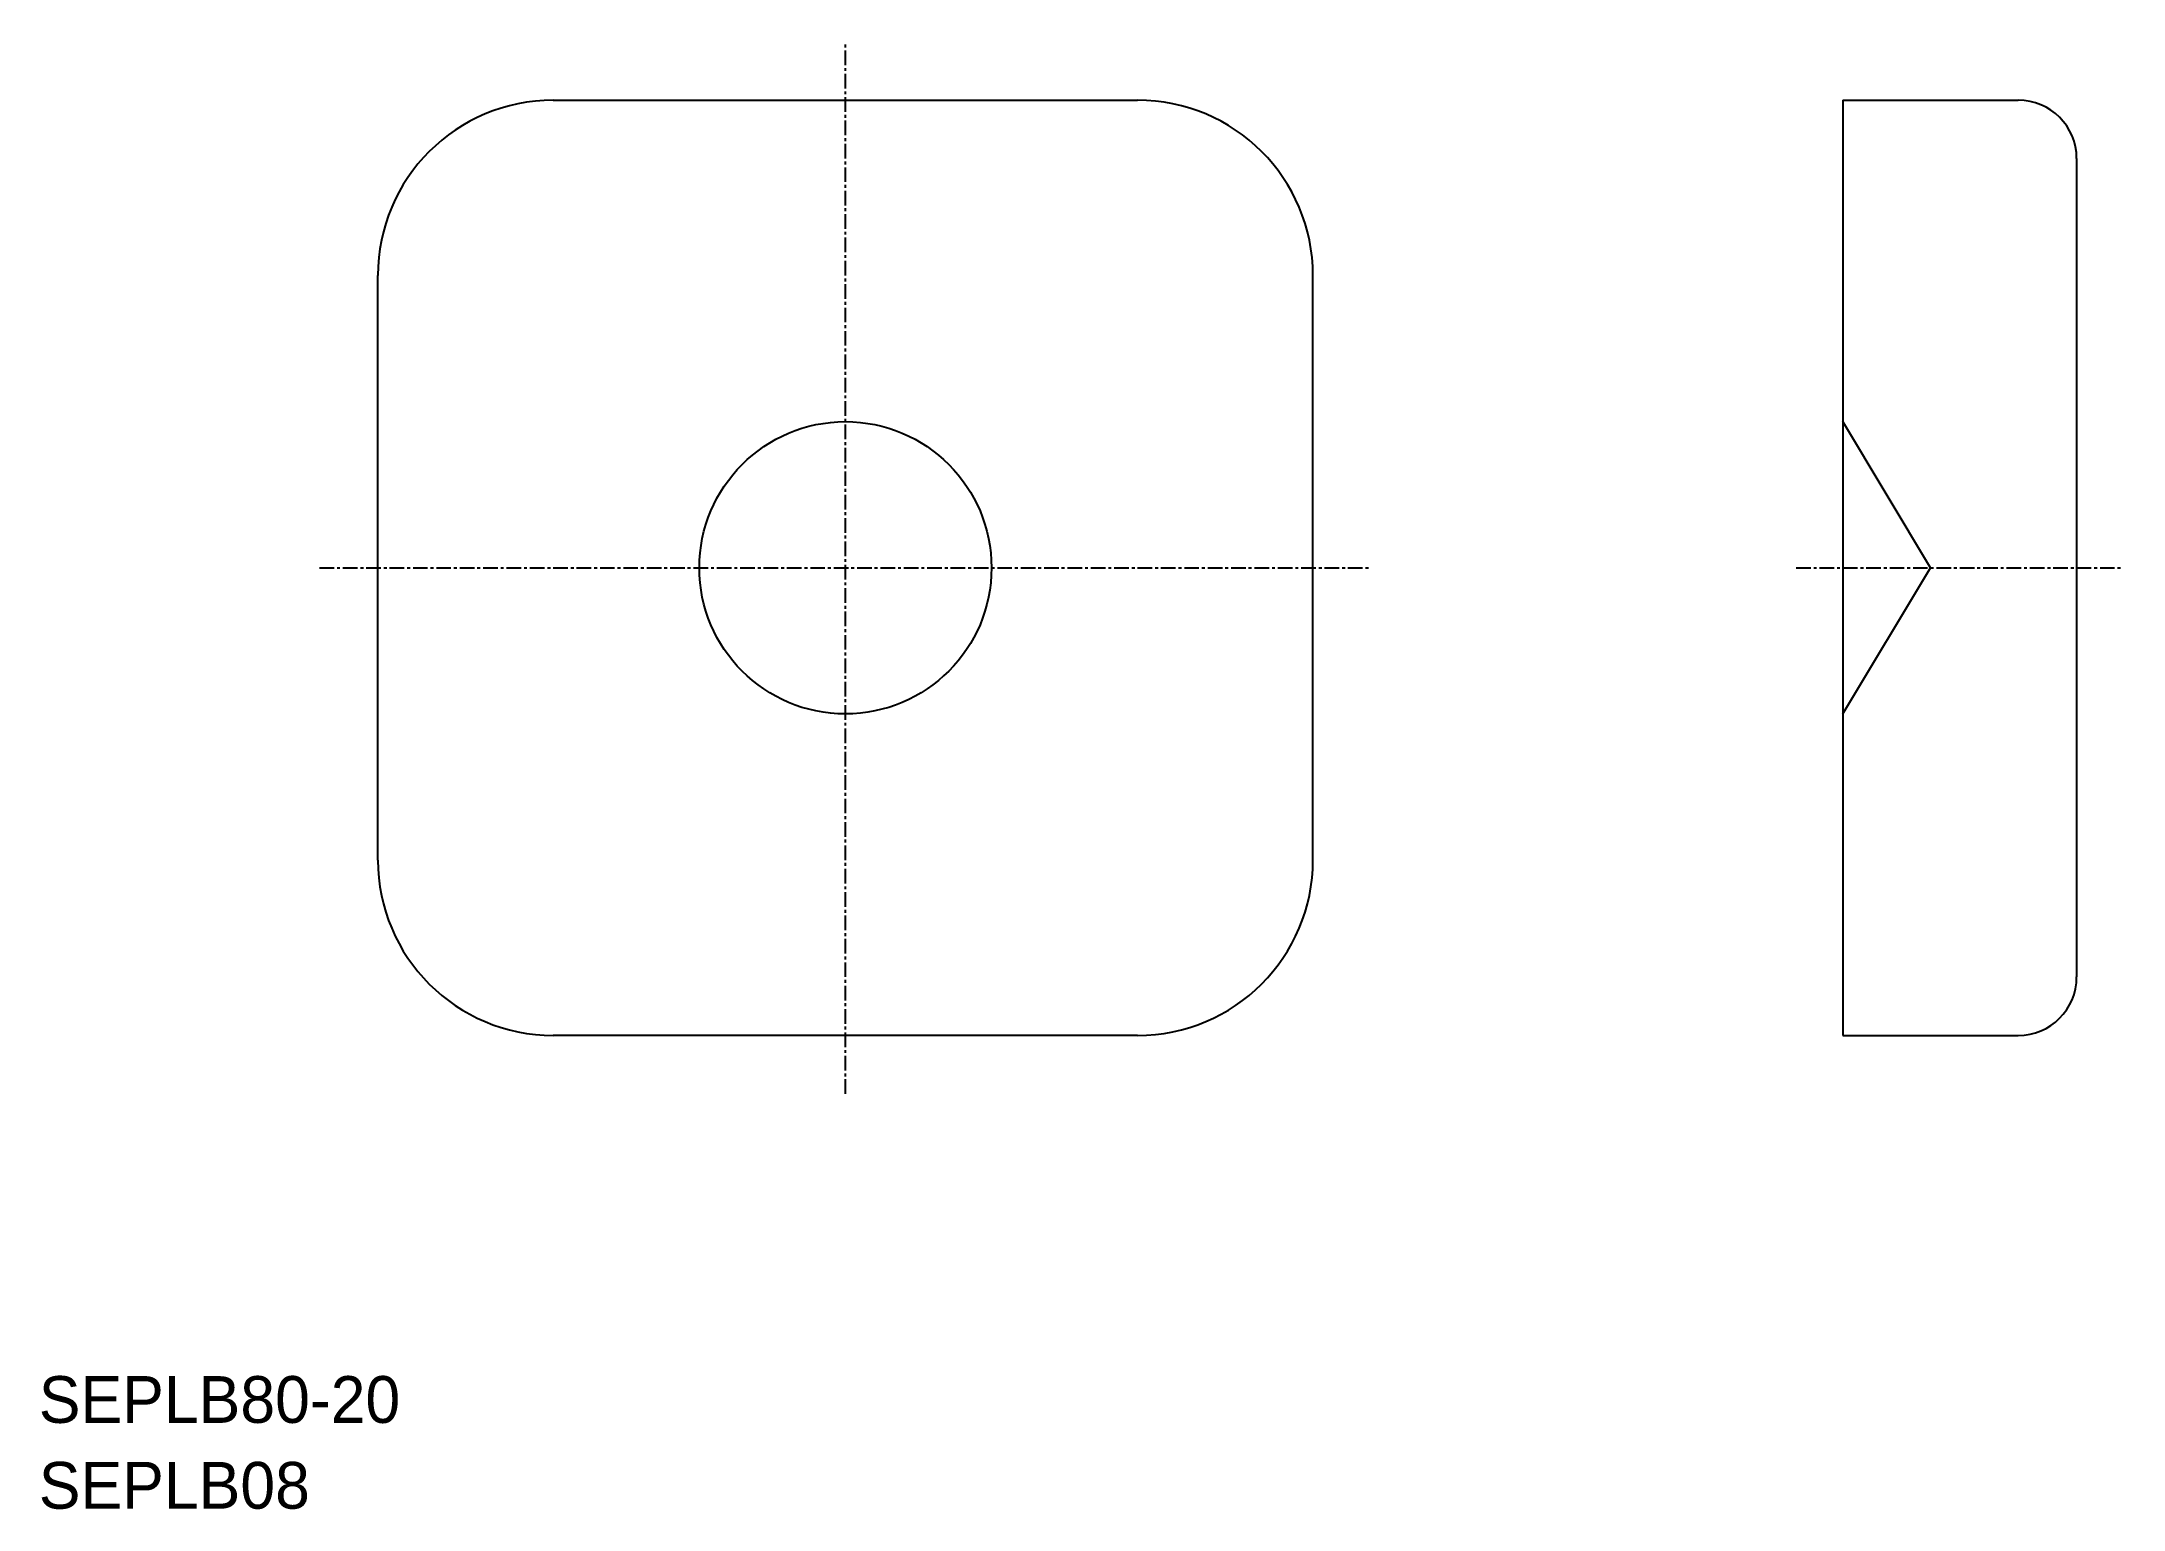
# Model space of a CAD drawing. Extents: x 0 to 178, y 0 to 125.
import ezdxf

# ---------------------------------------------------------------- set-up
doc = ezdxf.new("R2010")
doc.units = 0
doc.linetypes.add('CENTER', pattern=[2, 1.25, -0.25, 0.25, -0.25])
doc.layers.get('0').update_dxf_attribs({"linetype": 'CONTINUOUS'})
doc.layers.add('CENTER', color=1, linetype='CENTER')

msp = doc.modelspace()

# ---------------------------------------------------------------- linework, layer by layer
at = {"color": 7, "linetype": 'CONTINUOUS'}
for p, q in [((44.02, 120.48), (94.02, 120.48)), ((154.37, 120.48), (154.37, 40.48)), ((154.37, 120.48), (169.37, 120.48)), ((174.37, 115.48), (174.37, 45.48)), ((29.02, 55.48), (29.02, 105.48)), ((109.02, 55.48), (109.02, 105.48)), ((154.37, 100.48), (154.37, 100.48)), ((161.87, 80.48), (154.37, 92.98)), ((154.37, 67.98), (161.87, 80.48)), ((94.02, 40.48), (44.02, 40.48)), ((154.37, 40.48), (169.37, 40.48))]:
    msp.add_line(p, q, dxfattribs=at)
msp.add_circle((69.02, 80.48), 12.5, dxfattribs=at)
for centre, radius, start, end in [((44.02, 105.48), 15, 90, 180), ((94.02, 105.48), 15, 0, 90), ((169.37, 115.48), 5, 0, 90), ((44.02, 55.48), 15, 180, 270), ((94.02, 55.48), 15, 270, 0), ((169.37, 45.48), 5, 270, 0)]:
    msp.add_arc(centre, radius, start, end, dxfattribs=at)
at = {"layer": 'CENTER', "color": 1, "linetype": 'CENTER'}
for p, q in [((69.02, 35.48), (69.02, 125.48)), ((24.02, 80.48), (114.02, 80.48)), ((150.37, 80.48), (178.37, 80.48))]:
    msp.add_line(p, q, dxfattribs=at)

# ---------------------------------------------------------------- texts
for s, p in [('SEPLB80-20', (0, 7.34)), ('SEPLB08', (0, 0))]:
    msp.add_text(s, height=4).set_placement(p)

doc.saveas('drawing.dxf')
